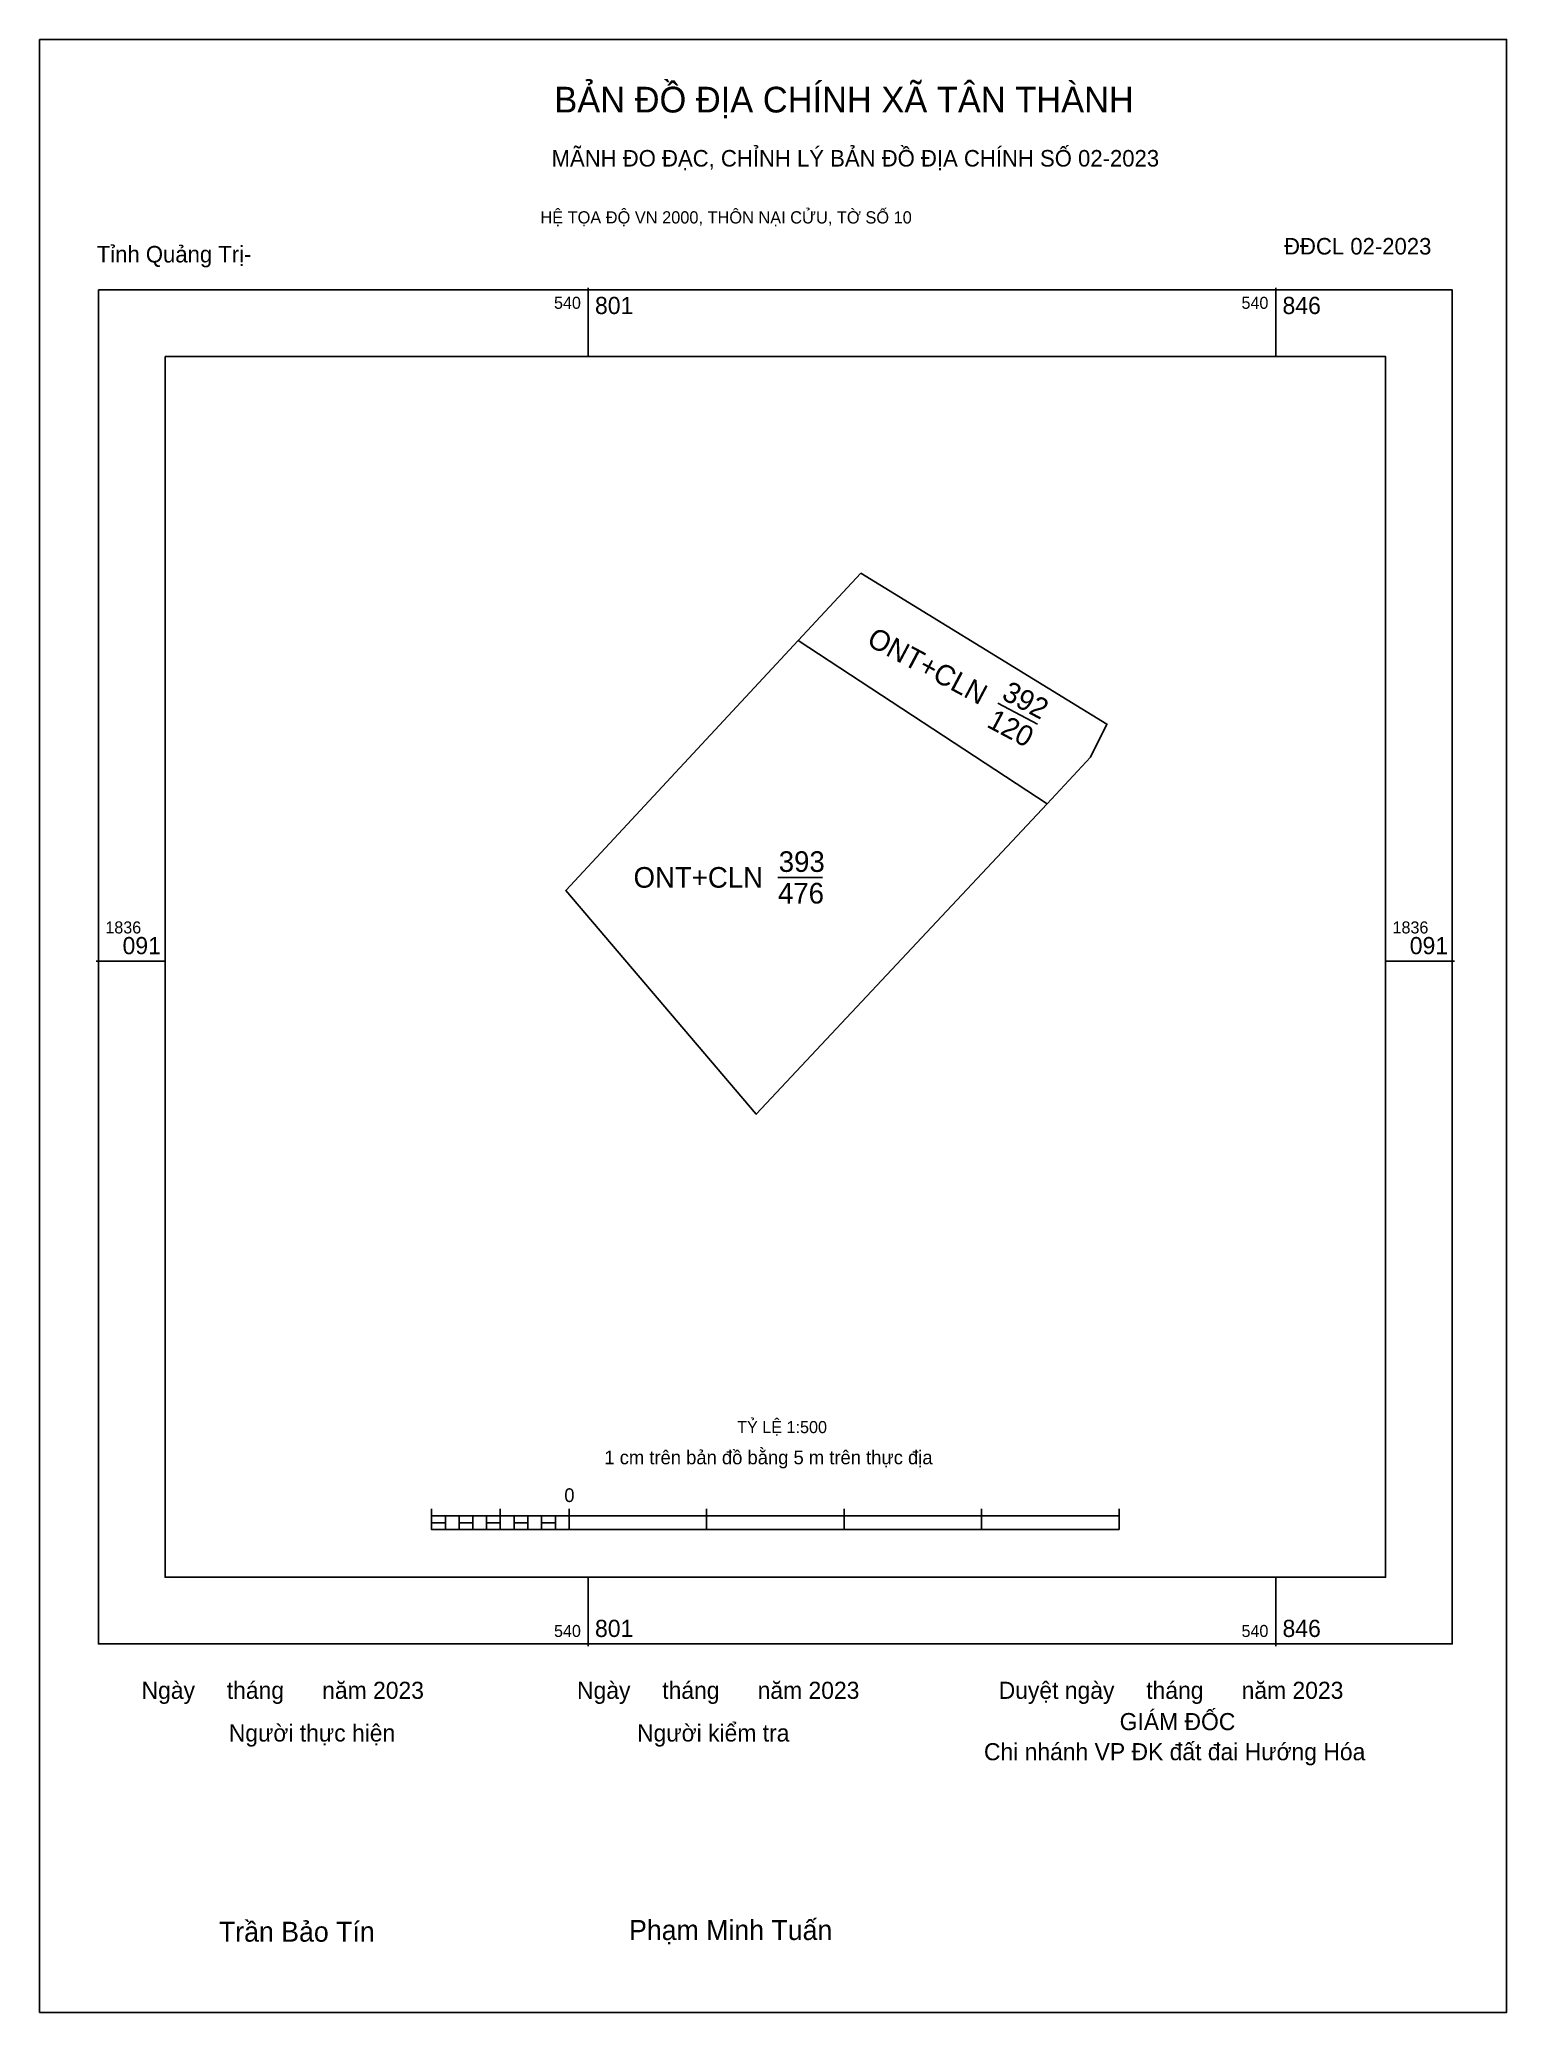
# Model space of a CAD drawing. Extents: x 540766 to 540861, y 1836023 to 1836151.
import ezdxf

# ---------------------------------------------------------------- set-up
doc = ezdxf.new("R2010")
doc.units = 0
for name, color, linetype in [('Level 10', 7, 'Continuous'), ('Level 13', 7, 'Continuous'), ('Level 15', 7, 'Continuous'), ('Level 27', 7, 'Continuous'), ('Level 50', 7, 'Continuous'), ('Level 6', 7, 'Continuous'), ('Level 62', 7, 'Continuous'), ('Level 63', 7, 'Continuous'), ('Level 9', 7, 'Continuous')]:
    doc.layers.add(name, color=color, linetype=linetype)

msp = doc.modelspace()

# ---------------------------------------------------------------- linework, layer by layer
at = {"layer": 'Level 10'}
for p, q in [((540828.21, 1836107.8), (540830.78, 1836106.43)), ((540813.88, 1836096.45), (540816.79, 1836096.45))]:
    msp.add_line(p, q, dxfattribs=at)
msp.add_lwpolyline([(540815.19, 1836111.88), (540831.41, 1836101.24), (540812.47, 1836081.02), (540800.05, 1836095.59)], close=True, dxfattribs=at)
at = {"layer": 'Level 15'}
msp.add_lwpolyline([(540765.77, 1836151.04), (540861.35, 1836151.04), (540861.35, 1836022.51), (540765.77, 1836022.51)], close=True, dxfattribs=at)
at = {"layer": 'Level 27'}
for p, q in [((540815.19, 1836111.88), (540815.19, 1836111.88)), ((540831.41, 1836101.24), (540831.41, 1836101.25)), ((540800.05, 1836095.59), (540800.05, 1836095.59)), ((540812.47, 1836081.02), (540812.47, 1836081.02))]:
    msp.add_line(p, q, dxfattribs=at)
at = {"layer": 'Level 50'}
msp.add_lwpolyline([(540819.27, 1836116.27), (540832.73, 1836108.02), (540835.31, 1836106.44), (540834.25, 1836104.28), (540831.41, 1836101.24), (540815.19, 1836111.88)], close=True, dxfattribs=at)
at = {"layer": 'Level 62'}
msp.add_lwpolyline([(540773.95, 1836130.38), (540853.47, 1836130.38), (540853.47, 1836050.86), (540773.95, 1836050.86)], close=True, dxfattribs=at)
at = {"layer": 'Level 63'}
for p, q in [((540801.51, 1836134.86), (540801.51, 1836130.38)), ((540846.31, 1836134.86), (540846.31, 1836130.38)), ((540769.47, 1836091), (540773.95, 1836091)), ((540853.47, 1836091), (540857.95, 1836091)), ((540791.31, 1836055.31), (540791.31, 1836053.97)), ((540791.31, 1836054.86), (540836.11, 1836054.86)), ((540792.21, 1836054.86), (540792.21, 1836053.97)), ((540793.11, 1836054.86), (540793.11, 1836053.97)), ((540794, 1836054.86), (540794, 1836053.97)), ((540794.9, 1836054.86), (540794.9, 1836053.97)), ((540795.79, 1836055.31), (540795.79, 1836053.97)), ((540795.79, 1836054.86), (540795.79, 1836053.97)), ((540796.69, 1836054.86), (540796.69, 1836053.97)), ((540797.59, 1836054.86), (540797.59, 1836053.97)), ((540798.48, 1836054.86), (540798.48, 1836053.97)), ((540799.38, 1836054.86), (540799.38, 1836053.97)), ((540800.27, 1836055.31), (540800.27, 1836053.97)), ((540800.27, 1836054.86), (540800.27, 1836053.97)), ((540809.23, 1836055.31), (540809.23, 1836053.97)), ((540818.19, 1836055.31), (540818.19, 1836053.97)), ((540827.15, 1836055.31), (540827.15, 1836053.97)), ((540836.11, 1836055.31), (540836.11, 1836053.97)), ((540791.31, 1836053.97), (540836.11, 1836053.97)), ((540801.51, 1836050.86), (540801.51, 1836046.38)), ((540846.31, 1836050.86), (540846.31, 1836046.38))]:
    msp.add_line(p, q, dxfattribs=at)
for points in [[(540769.61, 1836134.72), (540857.81, 1836134.72), (540857.81, 1836046.52), (540769.61, 1836046.52)], [(540791.31, 1836054.41), (540792.21, 1836054.41), (540792.21, 1836053.97), (540791.31, 1836053.97)], [(540791.31, 1836054.41), (540792.21, 1836054.41), (540792.21, 1836053.97), (540791.31, 1836053.97)], [(540793.11, 1836054.41), (540794, 1836054.41), (540794, 1836053.97), (540793.11, 1836053.97)], [(540794.9, 1836054.41), (540795.79, 1836054.41), (540795.79, 1836053.97), (540794.9, 1836053.97)], [(540796.69, 1836054.41), (540797.59, 1836054.41), (540797.59, 1836053.97), (540796.69, 1836053.97)], [(540798.48, 1836054.41), (540799.38, 1836054.41), (540799.38, 1836053.97), (540798.48, 1836053.97)]]:
    msp.add_lwpolyline(points, close=True, dxfattribs=at)

# ---------------------------------------------------------------- texts
at = {"layer": 'Level 13'}
for s, p in [('ONT+CLN', (540819.59, 1836111.62)), ('392', (540828.38, 1836108.11)), ('120', (540827.41, 1836106.29))]:
    msp.add_text(s, height=1.344, rotation=331.9974, dxfattribs=at).set_placement(p)
for s, p in [('393', (540813.93, 1836096.81)), ('ONT+CLN', (540804.47, 1836095.78)), ('476', (540813.88, 1836094.75))]:
    msp.add_text(s, height=1.344, dxfattribs=at).set_placement(p)
at = {"layer": 'Level 6'}
msp.add_text('TỶ LỆ 1:500', height=0.7875, dxfattribs=at).set_placement((540811.22, 1836060.25))
at = {"layer": 'Level 63'}
for s, height, p in [('BẢN ĐỒ ĐỊA CHÍNH XÃ TÂN THÀNH', 1.6771, (540799.31, 1836146.28)), ('MÃNH ĐO ĐẠC, CHỈNH LÝ BẢN ĐỒ ĐỊA CHÍNH SỐ 02-2023', 1.0761, (540799.13, 1836142.76)), ('HỆ TỌA ĐỘ VN 2000, THÔN NẠI CỬU, TỜ SỐ 10', 0.7966, (540798.4, 1836139.05)), ('540', 0.784, (540799.29, 1836133.49)), ('801', 1.12, (540801.96, 1836133.15)), ('540', 0.784, (540844.08, 1836133.49)), ('846', 1.12, (540846.75, 1836133.15)), ('1836', 0.784, (540770.06, 1836092.8)), ('1836', 0.784, (540853.92, 1836092.8)), ('091', 1.12, (540771.18, 1836091.45)), ('091', 1.12, (540855.04, 1836091.45)), ('1 cm trên bản đồ bằng 5 m trên thực địa', 0.896, (540802.57, 1836058.22)), ('0', 0.896, (540799.96, 1836055.76)), ('801', 1.12, (540801.96, 1836046.97)), ('846', 1.12, (540846.75, 1836046.97)), ('540', 0.784, (540799.29, 1836046.97)), ('540', 0.784, (540844.08, 1836046.97)), ('Ngày     tháng      năm 2023', 1.1147, (540772.42, 1836042.94)), ('Ngày     tháng      năm 2023', 1.1147, (540800.79, 1836042.94)), ('Duyệt ngày     tháng      năm 2023', 1.1147, (540828.26, 1836042.94)), ('GIÁM ĐỐC', 1.115, (540836.14, 1836040.9)), ('Người thực hiện', 1.1147, (540778.1, 1836040.16)), ('Người kiểm tra', 1.1147, (540804.7, 1836040.16)), ('Chi nhánh VP ĐK đất đai Hướng Hóa', 1.1147, (540827.3, 1836038.94)), ('Phạm Minh Tuấn', 1.3002, (540804.18, 1836027.23)), ('Trần Bảo Tín', 1.3002, (540777.46, 1836027.12))]:
    msp.add_text(s, height=height, dxfattribs=at).set_placement(p)
at = {"layer": 'Level 9'}
for s, p in [('ĐĐCL 02-2023', (540846.85, 1836137.03)), ('Tỉnh Quảng Trị-', (540769.5, 1836136.51))]:
    msp.add_text(s, height=1.0761, dxfattribs=at).set_placement(p)

doc.saveas('drawing.dxf')
